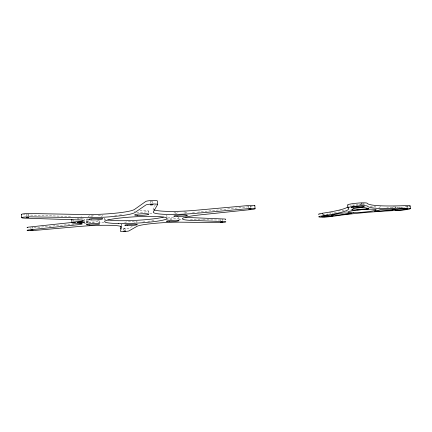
<?xml version="1.0" encoding="UTF-8"?>
<svg xmlns="http://www.w3.org/2000/svg" width="432" height="432" viewBox="0 0 432 432"><rect width="100%" height="100%" fill="white"/><g stroke="black" fill="none" stroke-linecap="round" stroke-linejoin="round"><path stroke-width="0.32" stroke-dasharray="2.16 1.62" d="M121.106 225.574L121.403 224.294A29.198 2.819 -2.7 0 0 121.36 224.068M155.471 204.563L153.182 208.661A33.718 3.969 -3.4 0 0 153.257 209.304M353.052 205.713L354.499 205.378M86.47 221.503L86.362 219.116L87.869 219.035L88.02 222.032M87.885 219.056L86.362 219.116M132.268 226.373L128.812 228.415A4.266 0.389 -3 0 1 122.24 229.014M123.833 229.867C122.531 228.069 126.662 227.804 125.528 229.792M125.469 228.533L123.779 228.625M392.213 207.365L389.232 207.781A62.035 5.351 -4.8 0 0 386.845 207.916M32.832 227.335L32.4 227.41M380.813 206.782L379.814 207.02A18.36 1.766 -4.9 0 1 378.88 207.441M361.487 204.709L360.817 204.779A9.758 0.999 -4.9 0 1 356.384 205.211M73.775 224.143L34.16 227.675A4.882 0.47 -2.2 0 1 32.308 227.799M152.01 201.42L150.471 201.415M81.329 218.7L80.212 218.695M342.041 210.352L344.482 210.298M362.162 204.655L363.755 204.638M336.517 212.63L335.205 212.62A8.716 0.815 -4.6 0 0 332.419 212.495M190.372 219.596L202.457 219.78M203.126 219.791L218.56 220.023A4.385 0.427 -3.7 0 0 222.674 219.834M70.529 216.54L24.381 214.85A5.8 0.659 -1.9 0 1 23.458 214.796M407.246 206.199L407.489 208.845M394.983 206.555L395.107 207.884M363.976 203.515L364.176 205.805M351.092 206.917L350.897 204.633A6.583 0.675 -4.9 0 0 354.726 204.973A6.583 0.675 -4.9 0 0 362.086 204.212M248.713 206.096L248.843 207.938M250.765 205.956L250.895 207.792M220.455 219.575L220.547 220.876M222.205 219.461L222.291 220.768M178.897 217.809L179.026 220.039M166.968 217.166L166.871 215.422A31.228 3.332 -3 0 1 165.321 216.556M152.734 201.22L152.831 202.97M153.106 208.991L153.176 210.265M148.646 211.054L148.781 213.554M150.395 201.382L150.482 203.116M121.403 224.294L121.473 225.639M104.501 218.581L104.587 220.406M99.554 221.108L99.635 222.831M86.324 221.638L86.4 223.366M84.575 219.186L84.71 222.161M73.575 219.618L73.656 221.416M30.91 227.394L30.974 229.068M26.249 214.234L26.325 216.216M32.859 227.313L32.902 228.431M28.566 214.148L28.642 216.14M83.981 223.263A29.198 2.819 -2.7 0 1 87.61 223.015M88.835 222.939A29.198 2.819 -2.7 0 1 94.408 222.669M98.086 222.545A29.198 2.819 -2.7 0 1 103.955 222.453M105.953 219.559A31.228 3.332 -3 0 1 104.976 218.02M114.674 215.644A31.228 3.332 -3 0 1 117.698 215.228M119.318 215.033A31.228 3.332 -3 0 1 122.758 214.661M149.764 213.343A31.228 3.332 -3 0 1 153.101 213.381M183.8 211.966A6.761 0.745 -3.3 0 1 183.751 213.257M177.055 213.646A6.761 0.745 -3.3 0 1 173.664 213.133A6.761 0.745 -3.3 0 1 178.065 212.242M97.492 220.666A6.631 0.68 -2.6 0 1 97.794 221.611A6.631 0.68 -2.6 0 1 88.468 222.075M86.821 221.384A6.631 0.68 -2.6 0 1 89.91 220.898M98.318 215.217A7.085 0.778 -2.6 0 1 99.727 216.491M92.761 216.896A7.085 0.778 -2.6 0 1 88.436 216.329A7.085 0.778 -2.6 0 1 93.442 215.401M139.876 210.74A7.15 0.815 -3 0 1 148.36 211.334A7.15 0.815 -3 0 1 136.35 212.279M134.417 211.723A7.15 0.815 -3 0 1 135.113 211.415M142.652 222.102A28.026 2.722 -3.3 0 1 145.33 221.67M147.749 221.335A28.026 2.722 -3.3 0 1 150.73 220.979M151.778 220.865A28.026 2.722 -3.3 0 1 155.05 220.547M166.158 219.769A28.026 2.722 -3.3 0 1 172.568 219.521M179.021 219.44A28.026 2.722 -3.3 0 1 180.976 219.456M77.533 219.245A3.839 0.405 -2.5 0 1 82.814 218.9A3.839 0.405 -2.5 0 1 83.992 219.407M124.686 222.431A6.28 0.626 -3 0 1 134.141 221.465A6.28 0.626 -3 0 1 134.417 222.512M252.261 206.356A5.141 0.583 -4 0 1 251.327 206.469L201.015 211.799A30.094 3.175 -3.6 0 0 196.474 212.328M79.045 218.441A8.365 0.902 -2.4 0 1 77.782 218.554A8.959 0.945 -2.5 0 0 75.238 218.808M80.962 216.94A8.365 0.902 -2.4 0 1 81.859 217.021M178.508 217.609A6.345 0.653 -3.3 0 1 175.786 218.549A6.345 0.653 -3.3 0 1 167.789 218.873M167.638 218.041A6.345 0.653 -3.3 0 1 174.679 217.436M192.402 212.906A30.094 3.175 -3.6 0 1 195.939 212.398M329.368 212.879A5.881 0.551 -4.6 0 1 332.57 213.349M330.734 213.721A5.881 0.551 -4.6 0 1 329.881 213.84M327.953 214.051A5.881 0.551 -4.6 0 1 323.249 214.288M370.208 206.464A14.224 1.372 -4.9 0 1 375.538 207.425M350.568 210.065A14.224 1.372 -4.9 0 1 349.655 210.017M328.109 214.299A8.716 0.815 -4.6 0 1 326.867 214.402M324.427 214.547A8.716 0.815 -4.6 0 1 320.404 214.601M407.182 206.302A6.172 0.572 -5.1 0 1 398.704 207.5A6.172 0.572 -5.1 0 1 396.225 206.842M408.348 206.62A9.142 0.848 -5.1 0 1 404.195 207.274M401.647 207.549A9.142 0.848 -5.1 0 1 396.625 207.889M392.159 207.365A9.142 0.848 -5.1 0 1 394.346 206.777M363.976 203.634A6.583 0.675 -4.9 0 1 362.821 204.061M340.513 210.568A70.259 7.22 -4.2 0 1 338.596 210.978M345.767 211.966A57.883 4.995 -4.8 0 1 347.009 211.815"/><path stroke-width="0.65" d="M120.955 226.217L120.355 228.782A4.266 0.389 -3 0 0 120.658 228.917M157.631 204.536L153.355 211.864A33.734 3.818 -3.4 0 0 195.712 213.338L249.016 208.591A5.141 0.562 -4 0 1 254.923 208.597A5.141 0.562 -4 0 1 251.537 209.504L201.199 214.758A30.105 3.056 -3.6 0 0 191.376 220.39L224.726 221.643A4.385 0.41 -3.7 0 1 224.683 222.205A4.385 0.41 -3.7 0 1 218.732 222.626L181.138 222.178A28.037 2.614 -3.3 0 0 137.014 226.325L128.941 230.926A4.266 0.373 -3 0 1 124.34 231.476A4.266 0.373 -3 0 1 120.485 231.298L121.538 226.984A29.209 2.711 -2.7 0 0 80.617 226.368L34.263 230.461A4.887 0.448 -2.3 0 1 27.832 230.553A4.887 0.448 -2.3 0 1 29.122 229.9L78.581 224.656A8.014 0.794 -2.5 0 0 82.291 223.754A8.014 0.794 -2.5 0 0 77.42 223.301A8.964 0.913 -2.5 0 1 71.906 222.669A8.964 0.913 -2.5 0 1 77.917 221.573A8.37 0.869 -2.5 0 0 83.403 220.644A8.37 0.869 -2.5 0 0 80.028 219.964L24.5 218.144A5.805 0.632 -2 0 1 22.383 217.382A5.805 0.632 -2 0 1 29.9 216.848L83.608 217.674A35.348 4.001 -2.6 0 0 134.849 212.56L145.957 204.946A5.908 0.729 -3 0 1 152.534 204.023A5.908 0.729 -3 0 1 157.631 204.536L157.437 201.053A5.908 0.756 -3 0 0 152.339 200.502A5.908 0.756 -3 0 0 145.768 201.447L134.681 209.331A35.332 4.158 -2.5 0 1 83.468 214.515L29.781 213.511A5.8 0.659 -1.9 0 0 23.722 213.797A5.8 0.659 -1.9 0 0 21.746 214.515M392.45 210.006L389.47 210.411A62.057 5.146 -4.8 0 0 376.65 211.232L374.69 211.21L375.295 211.005A18.365 1.701 -4.8 0 0 380.052 209.704L383.962 209.255A77.706 7.506 -5.5 0 0 394.259 209.153L395.226 209.218L394.637 209.434A9.148 0.815 -5.1 0 0 392.402 210.006M71.771 222.48L29.02 227.081A4.882 0.47 -2.2 0 0 27.508 227.723M410.141 205.88L410.4 208.651M347.744 204.935L347.981 207.787M254.858 205.702L255.074 208.759M71.788 219.764L71.917 222.75M21.6 214.391L21.719 217.712M163.377 217.156A31.228 3.332 -3 0 1 135.475 220.379A31.228 3.332 -3 0 1 107.806 219.953M154.219 209.887A33.718 3.969 -3.4 0 0 195.529 210.303L248.8 205.508A5.141 0.583 -4 0 1 254.696 205.826M185.571 217.166A30.094 3.175 -3.6 0 0 191.209 217.631L224.559 219.019A4.385 0.427 -3.7 0 1 225.25 219.451M71.987 219.904A8.959 0.945 -2.5 0 1 71.82 219.607M347.83 205.076A9.752 0.999 -4.9 0 1 356.53 203.202A9.752 0.999 -4.9 0 1 367.162 203.245A72.419 7.274 -5.5 0 0 405.151 205.632A9.142 0.848 -5.1 0 1 409.601 206.291M348.062 207.911A9.758 0.961 -4.8 0 1 356.767 206.091A9.758 0.961 -4.8 0 1 367.411 206.102A72.452 6.993 -5.5 0 0 405.4 208.305A9.148 0.815 -5.1 0 1 409.358 209.072A9.148 0.815 -5.1 0 1 396.862 210.497A57.904 4.801 -4.8 0 0 332.867 216.308A8.716 0.783 -4.5 0 1 320.56 217.145A8.716 0.783 -4.5 0 1 322.186 215.908A65.556 6.469 -4.2 0 0 348.068 207.916M347.787 206.944A65.529 6.728 -4.2 0 1 321.975 213.311A8.716 0.815 -4.6 0 0 319.145 214.493M368.701 208.888A14.224 1.372 -4.9 0 1 366.784 209.137M364.754 209.369A14.224 1.372 -4.9 0 1 356.935 209.974M361.179 203.256A6.583 0.675 -4.9 0 1 362.065 203.256M322.159 213.673A5.881 0.551 -4.6 0 1 322.774 213.543M368.674 208.467L365.828 208.953A18.365 1.701 -4.8 0 0 354.769 209.979L351.578 209.984A70.286 6.939 -4.2 0 0 353.29 208.521L356.071 208.062A9.758 0.961 -4.8 0 0 361.06 207.598L364.241 207.5A77.706 7.506 -5.5 0 0 368.507 208.418L368.674 208.467M152.928 204.714L150.606 204.887L152.928 204.714M248.935 209.137L250.976 209.012L248.935 209.137M73.71 222.593L75.244 222.545L73.71 222.593M79.915 222.993L81.427 222.939L79.915 222.993M80.336 221.67L81.875 221.621L80.336 221.67M351.869 213.295L350.325 213.635A62.057 5.146 -4.8 0 0 338.531 215.055L335.416 215.201A8.716 0.783 -4.5 0 0 332.635 215.093L331.771 215.012L332.413 214.807A70.286 6.939 -4.2 0 0 340.729 213.219L344.704 212.949A18.365 1.701 -4.8 0 0 350.989 213.224L351.869 213.295M86.503 222.08L88.02 222.032L86.557 222.059M28.69 217.463L26.384 217.566L28.69 217.463M32.962 230.11L31.012 230.186L32.962 230.11M123.914 231.115L125.593 231.05L123.914 231.115M222.377 222.075L220.633 222.199L222.377 222.075M169.571 221.692A6.345 0.626 -3.3 0 0 179.059 220.601A6.345 0.626 -3.3 0 0 169.544 220.601A6.345 0.626 -3.3 0 0 169.571 221.692M118.287 223.522A31.239 3.202 -3 0 0 166.952 218.592A31.239 3.202 -3 0 0 122.278 217.777A31.239 3.202 -3 0 0 118.287 223.522M78.829 222.734A3.839 0.389 -2.5 0 0 84.71 222.161A3.839 0.389 -2.5 0 0 79.088 222.048A3.839 0.389 -2.5 0 0 78.829 222.734M177.136 216.599A6.766 0.713 -3.4 0 0 187.326 215.395A6.766 0.713 -3.4 0 0 177.25 215.352A6.766 0.713 -3.4 0 0 177.136 216.599M127.343 225.596A6.28 0.599 -3 0 0 137.3 224.662A6.28 0.599 -3 0 0 128.563 224.494A6.28 0.599 -3 0 0 127.343 225.596M91.719 219.926A7.09 0.751 -2.6 0 0 102.713 218.857A7.09 0.751 -2.6 0 0 92.502 218.597A7.09 0.751 -2.6 0 0 91.719 219.926M89.424 224.959A6.637 0.653 -2.7 0 0 99.689 223.976A6.637 0.653 -2.7 0 0 90.11 223.792A6.637 0.653 -2.7 0 0 89.424 224.959M137.344 215.428A7.15 0.788 -3 0 0 148.765 214.315A7.15 0.788 -3 0 0 138.937 213.997A7.15 0.788 -3 0 0 137.344 215.428M353.77 212.728A14.229 1.318 -4.8 0 0 376.072 209.903A14.229 1.318 -4.8 0 0 356.006 210.26A14.229 1.318 -4.8 0 0 353.77 212.728M324.205 216.832A5.886 0.529 -4.5 0 0 333.223 215.703A5.886 0.529 -4.5 0 0 324.659 215.876A5.886 0.529 -4.5 0 0 324.205 216.832M397.521 210.168A6.172 0.551 -5.1 0 0 407.425 208.948A6.172 0.551 -5.1 0 0 399.087 209.083A6.172 0.551 -5.1 0 0 397.521 210.168M353.916 207.83A6.588 0.648 -4.8 0 0 364.225 206.491A6.588 0.648 -4.8 0 0 354.915 206.626A6.588 0.648 -4.8 0 0 353.916 207.83"/></g></svg>
